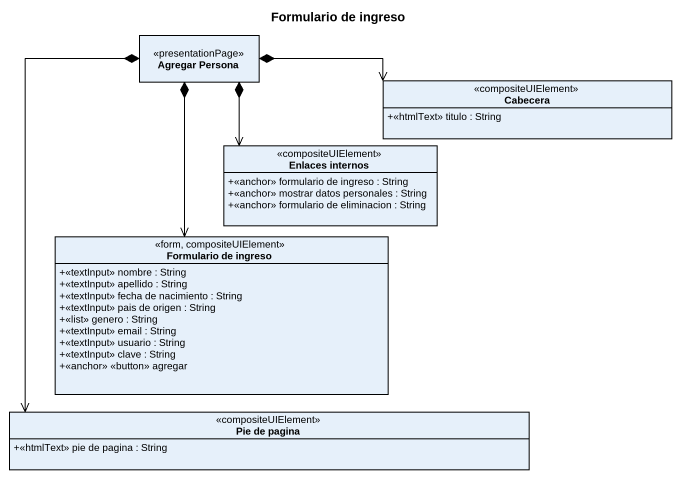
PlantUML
@startuml
title Formulario de ingreso
hide circle
hide empty members
skinparam classAttributeIconSize 0
class "Agregar Persona" as Agregar_Persona <<presentationPage>>
class Cabecera <<compositeUIElement>> {
  +<<htmlText>> titulo : String
}
class "Enlaces internos" as Enlaces_internos <<compositeUIElement>> {
  +<<anchor>> formulario de ingreso : String
  +<<anchor>> mostrar datos personales : String
  +<<anchor>> formulario de eliminacion : String
}
class "Formulario de ingreso" as Formulario_de_ingreso <<form, compositeUIElement>> {
  +<<textInput>> nombre : String
  +<<textInput>> apellido : String
  +<<textInput>> fecha de nacimiento : String
  +<<textInput>> pais de origen : String
  +<<list>> genero : String
  +<<textInput>> email : String
  +<<textInput>> usuario : String
  +<<textInput>> clave : String
  +<<anchor>> <<button>> agregar
}
class "Pie de pagina" as Pie_de_pagina <<compositeUIElement>> {
  +<<htmlText>> pie de pagina : String
}
Agregar_Persona *-right-> Cabecera
Agregar_Persona *--> Enlaces_internos
Agregar_Persona *--> Formulario_de_ingreso
Agregar_Persona *--> Pie_de_pagina
@enduml
